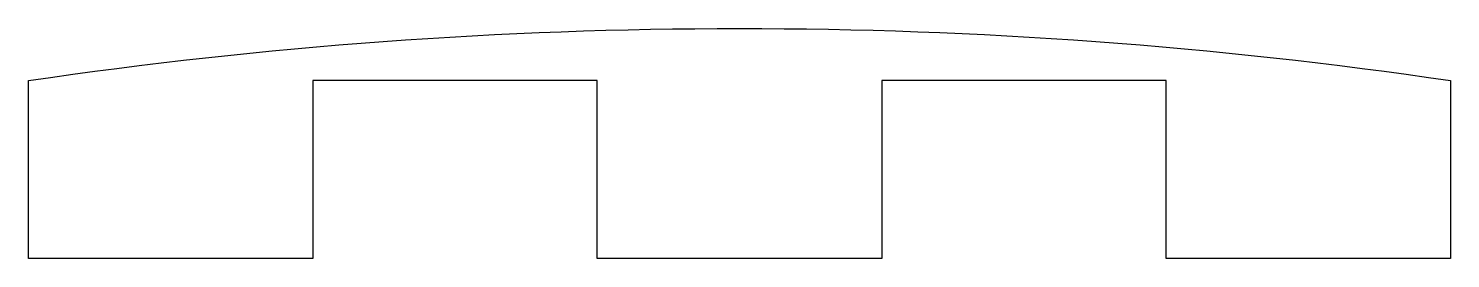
# Model space of a CAD drawing. Header units: millimetres. Extents: x -16 to 16, y 104.8 to 110.
import ezdxf

# ---------------------------------------------------------------- set-up
doc = ezdxf.new("R2010")
doc.units = ezdxf.units.MM
doc.layers.get('0').update_dxf_attribs({"linetype": 'CONTINUOUS'})

msp = doc.modelspace()

# ---------------------------------------------------------------- linework, layer by layer
msp.add_lwpolyline([(-9.6, 108.83), (-9.6, 104.83), (-16, 104.83), (-16, 108.83, -0.073116), (16, 108.83), (16, 104.83), (9.6, 104.83), (9.6, 108.83), (3.2, 108.83), (3.2, 104.83), (-3.2, 104.83), (-3.2, 108.83)], format="xyb", close=True)

doc.saveas('drawing.dxf')
